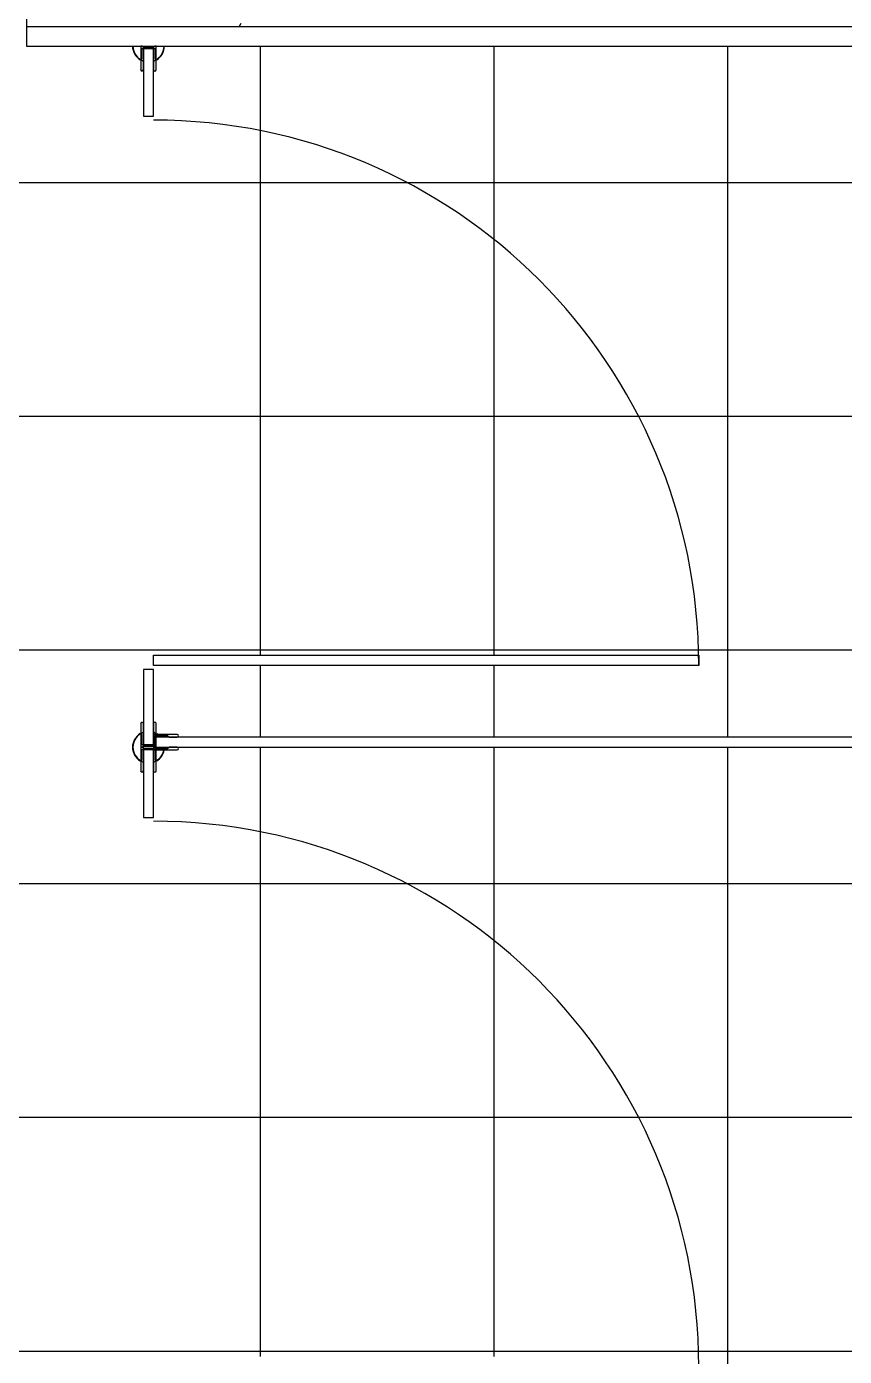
# Model space of a CAD drawing. Header units: millimetres. Extents: x -145636 to 131102, y -135903 to -7470.
# Drawn here: x 25695 to 26745, y -20030 to -18323 of the extents above; entities that cross this region are included whole.
import ezdxf

# ---------------------------------------------------------------- set-up
doc = ezdxf.new("R2010")
doc.units = ezdxf.units.MM
doc.layers.add('M_ARCHI', color=8, linetype='Continuous')

# ---------------------------------------------------------------- blocks, each defined once
blk = doc.blocks.new('RF Archi 21.10.2024')
at = {"layer": 'M_ARCHI', "color": 8}
for p, q in [((-140711, -34628.5), (-140711, -34753.5)), ((-140711, -34728.5), (-138761, -34728.5)), ((-140711, -34753.5), (-138761, -34753.5)), ((-140574.5, -34753.5), (-140574.5, -34754.3)), ((-140574.5, -34754.3), (-140574.4, -34755.1)), ((-140563, -34753.5), (-140564.5, -34753.5)), ((-140564.5, -34753.5), (-140564.5, -34783.7)), ((-140561, -34755), (-140563, -34753.5)), ((-140546, -34753.5), (-140548, -34755)), ((-140544.5, -34753.5), (-140546, -34753.5)), ((-140544.5, -34783.7), (-140544.5, -34753.5)), ((-140534.6, -34755.1), (-140534.5, -34754.3)), ((-140534.5, -34754.3), (-140534.5, -34753.5)), ((-140574.4, -34755.1), (-140574.4, -34755.9)), ((-140574.4, -34755.9), (-140574.3, -34756.7)), ((-140574.3, -34756.7), (-140574.1, -34757.4)), ((-140574.1, -34757.4), (-140573.9, -34758.2)), ((-140573.9, -34758.2), (-140573.7, -34759)), ((-140573.7, -34759), (-140573.5, -34759.8)), ((-140573.5, -34759.8), (-140573.2, -34760.5)), ((-140573.2, -34760.5), (-140572.9, -34761.3)), ((-140572.9, -34761.3), (-140572.6, -34762)), ((-140572.6, -34762), (-140572.2, -34762.7)), ((-140572.2, -34762.7), (-140571.9, -34763.4)), ((-140571.9, -34763.4), (-140571.5, -34764.1)), ((-140571.5, -34764.1), (-140571, -34764.8)), ((-140571, -34764.8), (-140570.5, -34765.4)), ((-140570.5, -34765.4), (-140570.1, -34766)), ((-140570.1, -34766), (-140569.5, -34766.7)), ((-140569.5, -34766.7), (-140569, -34767.2)), ((-140569, -34767.2), (-140568.4, -34767.8)), ((-140568.4, -34767.8), (-140567.9, -34768.4)), ((-140567.9, -34768.4), (-140567.2, -34768.9)), ((-140567.2, -34768.9), (-140566.6, -34769.4)), ((-140566.6, -34769.4), (-140566, -34769.9)), ((-140566, -34769.9), (-140565.3, -34770.3)), ((-140565.3, -34770.3), (-140564.6, -34770.7)), ((-140563.2, -34771.5), (-140562.5, -34771.8)), ((-140563, -34771.5), (-140563, -34756.5)), ((-140563, -34756.5), (-140546, -34756.5)), ((-140561, -34773.5), (-140563, -34771.5)), ((-140548, -34755), (-140561, -34755)), ((-140548, -34756.5), (-140561, -34756.5)), ((-140561, -34756.5), (-140561, -34843.5)), ((-140548, -34843.5), (-140548, -34756.5)), ((-140546, -34771.5), (-140548, -34773.5)), ((-140546.5, -34771.8), (-140545.8, -34771.5)), ((-140546, -34756.5), (-140546, -34771.5)), ((-140544.4, -34770.7), (-140543.7, -34770.3)), ((-140543.7, -34770.3), (-140543, -34769.9)), ((-140543, -34769.9), (-140542.4, -34769.4)), ((-140542.4, -34769.4), (-140541.8, -34768.9)), ((-140541.8, -34768.9), (-140541.2, -34768.4)), ((-140541.2, -34768.4), (-140540.6, -34767.8)), ((-140540.6, -34767.8), (-140540, -34767.2)), ((-140540, -34767.2), (-140539.5, -34766.7)), ((-140539.5, -34766.7), (-140539, -34766)), ((-140539, -34766), (-140538.5, -34765.4)), ((-140538.5, -34765.4), (-140538, -34764.8)), ((-140538, -34764.8), (-140537.6, -34764.1)), ((-140537.6, -34764.1), (-140537.1, -34763.4)), ((-140537.1, -34763.4), (-140536.8, -34762.7)), ((-140536.8, -34762.7), (-140536.4, -34762)), ((-140536.4, -34762), (-140536.1, -34761.3)), ((-140536.1, -34761.3), (-140535.8, -34760.5)), ((-140535.8, -34760.5), (-140535.5, -34759.8)), ((-140535.5, -34759.8), (-140535.3, -34759)), ((-140535.3, -34759), (-140535.1, -34758.2)), ((-140535.1, -34758.2), (-140534.9, -34757.4)), ((-140534.9, -34757.4), (-140534.8, -34756.7)), ((-140534.8, -34756.7), (-140534.6, -34755.9)), ((-140534.6, -34755.9), (-140534.6, -34755.1)), ((-140562.5, -34771.8), (-140561.8, -34772.1)), ((-140561.8, -34772.1), (-140561, -34772.4)), ((-140561, -34783.7), (-140561, -34773.5)), ((-140548, -34772.4), (-140547.3, -34772.1)), ((-140548, -34773.5), (-140548, -34783.7)), ((-140547.3, -34772.1), (-140546.5, -34771.8)), ((-140561, -34843.5), (-140548, -34843.5)), ((-140548, -35535.5), (-139848, -35535.5)), ((-140548, -35548.5), (-140548, -35535.5)), ((-139848, -35535.5), (-139848, -35548.5)), ((-140548, -35553.5), (-140561, -35553.5)), ((-140561, -35553.5), (-140561, -35650.5)), ((-139848, -35548.5), (-140548, -35548.5)), ((-140548, -35650.5), (-140548, -35553.5)), ((-140564.5, -35623.2), (-140564.5, -35653.5)), ((-140561, -35633.5), (-140561, -35623.2)), ((-140548, -35623.2), (-140548, -35633.5)), ((-140544.5, -35653.5), (-140544.5, -35623.2)), ((-140570.5, -35641.5), (-140571, -35642.2)), ((-140570.5, -35641.5), (-140571, -35642.2)), ((-140570.1, -35640.9), (-140570.5, -35641.5)), ((-140570.1, -35640.9), (-140570.5, -35641.5)), ((-140569.5, -35640.3), (-140570.1, -35640.9)), ((-140569.5, -35640.3), (-140570.1, -35640.9)), ((-140569, -35639.7), (-140569.5, -35640.3)), ((-140569, -35639.7), (-140569.5, -35640.3)), ((-140568.4, -35639.1), (-140569, -35639.7)), ((-140568.4, -35639.1), (-140569, -35639.7)), ((-140567.9, -35638.6), (-140568.4, -35639.1)), ((-140567.9, -35638.6), (-140568.4, -35639.1)), ((-140567.3, -35638.1), (-140567.9, -35638.6)), ((-140567.3, -35638.1), (-140567.9, -35638.6)), ((-140566.6, -35637.6), (-140567.3, -35638.1)), ((-140566.6, -35637.6), (-140567.3, -35638.1)), ((-140566, -35637.1), (-140566.6, -35637.6)), ((-140566, -35637.1), (-140566.6, -35637.6)), ((-140565.3, -35636.6), (-140566, -35637.1)), ((-140565.3, -35636.6), (-140566, -35637.1)), ((-140564.6, -35636.2), (-140565.3, -35636.6)), ((-140564.6, -35636.2), (-140565.3, -35636.6)), ((-140562.5, -35635.1), (-140563.2, -35635.5)), ((-140562.5, -35635.1), (-140563.2, -35635.5)), ((-140563, -35635.5), (-140561, -35633.5)), ((-140563, -35650.5), (-140563, -35635.5)), ((-140561.8, -35634.8), (-140562.5, -35635.1)), ((-140561.8, -35634.8), (-140562.5, -35635.1)), ((-140561, -35634.6), (-140561.8, -35634.8)), ((-140561, -35634.6), (-140561.8, -35634.8)), ((-140548, -35633.5), (-140546, -35635.5)), ((-140547.3, -35634.8), (-140548, -35634.6)), ((-140547.3, -35634.8), (-140548, -35634.6)), ((-140517.8, -35637), (-140548, -35637)), ((-140548, -35637), (-140548, -35638.5)), ((-140548, -35638.5), (-140546.5, -35640.5)), ((-140546.5, -35635.1), (-140547.3, -35634.8)), ((-140546.5, -35635.1), (-140547.3, -35634.8)), ((-140545.8, -35635.5), (-140546.5, -35635.1)), ((-140545.8, -35635.5), (-140546.5, -35635.1)), ((-140546.5, -35640.5), (-140546.5, -35653.5)), ((-140546, -35635.5), (-140546, -35650.5)), ((-140545, -35655.5), (-140545, -35638.5)), ((-140545, -35638.5), (-140530, -35638.5)), ((-138764, -35640.5), (-140545, -35640.5)), ((-140545, -35640.5), (-140545, -35653.5)), ((-140543.7, -35636.6), (-140544.4, -35636.2)), ((-140543.7, -35636.6), (-140544.4, -35636.2)), ((-140543, -35637.1), (-140543.7, -35636.6)), ((-140543, -35637.1), (-140543.7, -35636.6)), ((-140541.2, -35638.6), (-140541.8, -35638.1)), ((-140541.2, -35638.6), (-140541.8, -35638.1)), ((-140540.6, -35639.1), (-140541.2, -35638.6)), ((-140540.6, -35639.1), (-140541.2, -35638.6)), ((-140540, -35639.7), (-140540.6, -35639.1)), ((-140540, -35639.7), (-140540.6, -35639.1)), ((-140539.5, -35640.3), (-140540, -35639.7)), ((-140539.5, -35640.3), (-140540, -35639.7)), ((-140530, -35638.5), (-140528, -35640.5)), ((-140528, -35640.5), (-140517.8, -35640.5)), ((-140574.4, -35651.9), (-140574.5, -35652.7)), ((-140574.4, -35651.9), (-140574.5, -35652.7)), ((-140574.5, -35652.7), (-140574.5, -35653.5)), ((-140574.5, -35652.7), (-140574.5, -35653.5)), ((-140574.5, -35653.5), (-140574.5, -35654.3)), ((-140574.5, -35653.5), (-140574.5, -35654.3)), ((-140574.5, -35654.3), (-140574.4, -35655.1)), ((-140574.5, -35654.3), (-140574.4, -35655.1)), ((-140574.3, -35650.3), (-140574.4, -35651.1)), ((-140574.3, -35650.3), (-140574.4, -35651.1)), ((-140574.4, -35651.1), (-140574.4, -35651.9)), ((-140574.4, -35651.1), (-140574.4, -35651.9)), ((-140574.4, -35655.1), (-140574.4, -35655.9)), ((-140574.4, -35655.1), (-140574.4, -35655.9)), ((-140574.4, -35655.9), (-140574.3, -35656.7)), ((-140574.4, -35655.9), (-140574.3, -35656.7)), ((-140574.1, -35649.5), (-140574.3, -35650.3)), ((-140574.1, -35649.5), (-140574.3, -35650.3)), ((-140574.3, -35656.7), (-140574.1, -35657.4)), ((-140574.3, -35656.7), (-140574.1, -35657.4)), ((-140573.9, -35648.7), (-140574.1, -35649.5)), ((-140573.9, -35648.7), (-140574.1, -35649.5)), ((-140574.1, -35657.4), (-140573.9, -35658.2)), ((-140574.1, -35657.4), (-140573.9, -35658.2)), ((-140573.7, -35647.9), (-140573.9, -35648.7)), ((-140573.7, -35647.9), (-140573.9, -35648.7)), ((-140573.9, -35658.2), (-140573.7, -35659)), ((-140573.9, -35658.2), (-140573.7, -35659)), ((-140573.5, -35647.2), (-140573.7, -35647.9)), ((-140573.5, -35647.2), (-140573.7, -35647.9)), ((-140573.7, -35659), (-140573.5, -35659.8)), ((-140573.7, -35659), (-140573.5, -35659.8)), ((-140573.2, -35646.4), (-140573.5, -35647.2)), ((-140573.2, -35646.4), (-140573.5, -35647.2)), ((-140572.9, -35645.7), (-140573.2, -35646.4)), ((-140572.9, -35645.7), (-140573.2, -35646.4)), ((-140572.6, -35645), (-140572.9, -35645.7)), ((-140572.6, -35645), (-140572.9, -35645.7)), ((-140572.2, -35644.2), (-140572.6, -35645)), ((-140572.2, -35644.2), (-140572.6, -35645)), ((-140571.9, -35643.5), (-140572.2, -35644.2)), ((-140571.9, -35643.5), (-140572.2, -35644.2)), ((-140571.5, -35642.9), (-140571.9, -35643.5)), ((-140571.5, -35642.9), (-140571.9, -35643.5)), ((-140571, -35642.2), (-140571.5, -35642.9)), ((-140571, -35642.2), (-140571.5, -35642.9)), ((-140563, -35653.5), (-140564.5, -35653.5)), ((-140564.5, -35653.5), (-140564.5, -35683.7)), ((-140564.5, -35653.5), (-140563, -35653.5)), ((-140546, -35650.5), (-140563, -35650.5)), ((-140563, -35653.5), (-140561, -35652)), ((-140561, -35655), (-140563, -35653.5)), ((-140563, -35671.5), (-140563, -35656.5)), ((-140563, -35656.5), (-140546, -35656.5)), ((-140561, -35650.5), (-140548, -35650.5)), ((-140561, -35652), (-140548, -35652)), ((-140548, -35655), (-140561, -35655)), ((-140548, -35656.5), (-140561, -35656.5)), ((-140561, -35656.5), (-140561, -35743.5)), ((-140548, -35652), (-140546, -35653.5)), ((-140546.5, -35653.5), (-140548, -35655.5)), ((-140546, -35653.5), (-140548, -35655)), ((-140548, -35655.5), (-140548, -35657)), ((-140548, -35743.5), (-140548, -35656.5)), ((-140548, -35657), (-140517.8, -35657)), ((-140544.5, -35653.5), (-140546, -35653.5)), ((-140546, -35653.5), (-140544.5, -35653.5)), ((-140546, -35656.5), (-140546, -35671.5)), ((-140545, -35653.5), (-138764, -35653.5)), ((-140530, -35655.5), (-140545, -35655.5)), ((-140544.5, -35683.7), (-140544.5, -35653.5)), ((-140535.5, -35659.8), (-140535.3, -35659)), ((-140535.5, -35659.8), (-140535.3, -35659)), ((-140535.3, -35659), (-140535.1, -35658.2)), ((-140535.3, -35659), (-140535.1, -35658.2)), ((-140535.1, -35658.2), (-140534.9, -35657.4)), ((-140535.1, -35658.2), (-140534.9, -35657.4)), ((-140534.9, -35657.4), (-140534.8, -35656.7)), ((-140534.9, -35657.4), (-140534.8, -35656.7)), ((-140534.6, -35655.1), (-140534.5, -35654.3)), ((-140534.6, -35655.1), (-140534.5, -35654.3)), ((-140534.5, -35654.3), (-140534.5, -35653.5)), ((-140534.5, -35654.3), (-140534.5, -35653.5)), ((-140528, -35653.5), (-140530, -35655.5)), ((-140517.8, -35653.5), (-140528, -35653.5)), ((-140573.5, -35659.8), (-140573.2, -35660.5)), ((-140573.5, -35659.8), (-140573.2, -35660.5)), ((-140573.2, -35660.5), (-140572.9, -35661.3)), ((-140573.2, -35660.5), (-140572.9, -35661.3)), ((-140572.9, -35661.3), (-140572.6, -35662)), ((-140572.9, -35661.3), (-140572.6, -35662)), ((-140572.6, -35662), (-140572.2, -35662.7)), ((-140572.6, -35662), (-140572.2, -35662.7)), ((-140572.2, -35662.7), (-140571.9, -35663.4)), ((-140572.2, -35662.7), (-140571.9, -35663.4)), ((-140571.9, -35663.4), (-140571.5, -35664.1)), ((-140571.9, -35663.4), (-140571.5, -35664.1)), ((-140571.5, -35664.1), (-140571, -35664.8)), ((-140571.5, -35664.1), (-140571, -35664.8)), ((-140571, -35664.8), (-140570.5, -35665.4)), ((-140571, -35664.8), (-140570.5, -35665.4)), ((-140570.5, -35665.4), (-140570.1, -35666)), ((-140570.5, -35665.4), (-140570.1, -35666)), ((-140570.1, -35666), (-140569.5, -35666.7)), ((-140570.1, -35666), (-140569.5, -35666.7)), ((-140569.5, -35666.7), (-140569, -35667.2)), ((-140569.5, -35666.7), (-140569, -35667.2)), ((-140569, -35667.2), (-140568.4, -35667.8)), ((-140569, -35667.2), (-140568.4, -35667.8)), ((-140568.4, -35667.8), (-140567.9, -35668.4)), ((-140568.4, -35667.8), (-140567.9, -35668.4)), ((-140567.9, -35668.4), (-140567.2, -35668.9)), ((-140567.9, -35668.4), (-140567.2, -35668.9)), ((-140567.2, -35668.9), (-140566.6, -35669.4)), ((-140567.2, -35668.9), (-140566.6, -35669.4)), ((-140566.6, -35669.4), (-140566, -35669.9)), ((-140566.6, -35669.4), (-140566, -35669.9)), ((-140566, -35669.9), (-140565.3, -35670.3)), ((-140566, -35669.9), (-140565.3, -35670.3)), ((-140565.3, -35670.3), (-140564.6, -35670.7)), ((-140565.3, -35670.3), (-140564.6, -35670.7)), ((-140563.2, -35671.5), (-140562.5, -35671.8)), ((-140563.2, -35671.5), (-140562.5, -35671.8)), ((-140561, -35673.5), (-140563, -35671.5)), ((-140562.5, -35671.8), (-140561.8, -35672.1)), ((-140562.5, -35671.8), (-140561.8, -35672.1)), ((-140561.8, -35672.1), (-140561, -35672.4)), ((-140561.8, -35672.1), (-140561, -35672.4)), ((-140561, -35683.7), (-140561, -35673.5)), ((-140546, -35671.5), (-140548, -35673.5)), ((-140548, -35672.4), (-140547.3, -35672.1)), ((-140548, -35672.4), (-140547.3, -35672.1)), ((-140548, -35673.5), (-140548, -35683.7)), ((-140547.3, -35672.1), (-140546.5, -35671.8)), ((-140547.3, -35672.1), (-140546.5, -35671.8)), ((-140546.5, -35671.8), (-140545.8, -35671.5)), ((-140546.5, -35671.8), (-140545.8, -35671.5)), ((-140544.4, -35670.7), (-140543.7, -35670.3)), ((-140544.4, -35670.7), (-140543.7, -35670.3)), ((-140543.7, -35670.3), (-140543, -35669.9)), ((-140543.7, -35670.3), (-140543, -35669.9)), ((-140543, -35669.9), (-140542.4, -35669.4)), ((-140543, -35669.9), (-140542.4, -35669.4)), ((-140542.4, -35669.4), (-140541.8, -35668.9)), ((-140542.4, -35669.4), (-140541.8, -35668.9)), ((-140541.8, -35668.9), (-140541.2, -35668.4)), ((-140541.8, -35668.9), (-140541.2, -35668.4)), ((-140541.2, -35668.4), (-140540.6, -35667.8)), ((-140541.2, -35668.4), (-140540.6, -35667.8)), ((-140540.6, -35667.8), (-140540, -35667.2)), ((-140540.6, -35667.8), (-140540, -35667.2)), ((-140540, -35667.2), (-140539.5, -35666.7)), ((-140540, -35667.2), (-140539.5, -35666.7)), ((-140539.5, -35666.7), (-140539, -35666)), ((-140539.5, -35666.7), (-140539, -35666)), ((-140539, -35666), (-140538.5, -35665.4)), ((-140539, -35666), (-140538.5, -35665.4)), ((-140538.5, -35665.4), (-140538, -35664.8)), ((-140538.5, -35665.4), (-140538, -35664.8)), ((-140538, -35664.8), (-140537.6, -35664.1)), ((-140538, -35664.8), (-140537.6, -35664.1)), ((-140537.6, -35664.1), (-140537.1, -35663.4)), ((-140537.6, -35664.1), (-140537.1, -35663.4)), ((-140537.1, -35663.4), (-140536.8, -35662.7)), ((-140537.1, -35663.4), (-140536.8, -35662.7)), ((-140536.8, -35662.7), (-140536.4, -35662)), ((-140536.8, -35662.7), (-140536.4, -35662)), ((-140536.4, -35662), (-140536.1, -35661.3)), ((-140536.4, -35662), (-140536.1, -35661.3)), ((-140536.1, -35661.3), (-140535.8, -35660.5)), ((-140536.1, -35661.3), (-140535.8, -35660.5)), ((-140535.8, -35660.5), (-140535.5, -35659.8)), ((-140535.8, -35660.5), (-140535.5, -35659.8)), ((-140561, -35743.5), (-140548, -35743.5))]:
    blk.add_line(p, q, dxfattribs=at)
at = {"layer": 'M_ARCHI', "color": 8, "linetype": 'Continuous'}
for p, q in [((-140435.9, -34724.6), (-140438.2, -34728.5)), ((-140411, -34753.5), (-140411, -35535.5)), ((-140111, -34753.5), (-140111, -35535.5)), ((-139811, -34753.5), (-139811, -35640.5)), ((-142311, -34928.5), (-138761, -34928.5)), ((-142311, -35228.5), (-138761, -35228.5)), ((-142311, -35528.5), (-138761, -35528.5)), ((-140411, -35548.5), (-140411, -35640.5)), ((-140111, -35548.5), (-140111, -35640.5)), ((-140411, -35653.5), (-140411, -36435.5)), ((-140111, -35653.5), (-140111, -36435.5)), ((-139811, -35653.5), (-139811, -36540.5)), ((-142311, -35828.5), (-138761, -35828.5)), ((-142311, -36128.5), (-138761, -36128.5)), ((-142311, -36428.5), (-138761, -36428.5))]:
    blk.add_line(p, q, dxfattribs=at)
at = {"layer": 'M_ARCHI', "color": 8}
for centre, radius, start, end in [((-140554.5, -34753.5), 20.5, 180, 238.9563), ((-140554.5, -34753.5), 20, 180, 239.2167), ((-140554.5, -34753.5), 20, 180, 238.1802), ((-140554.5, -34753.5), 20, 301.7857, 0), ((-140554.5, -34753.5), 20, 301.8198, 0), ((-140554.5, -34753.5), 20.5, 301.0437, 0), ((-140562.8, -34783.7), 1.75, 180, 270), ((-140562.8, -34783.7), 1.75, 270, 0), ((-140546.3, -34783.7), 1.75, 180, 270), ((-140546.3, -34783.7), 1.75, 270, 0), ((-140548, -35548.5), 700, 0, 90), ((-140562.8, -35623.2), 1.75, 90, 180), ((-140562.8, -35623.2), 1.75, 0, 90), ((-140546.3, -35623.2), 1.75, 90, 180), ((-140546.3, -35623.2), 1.75, 0, 90), ((-140554.5, -35653.5), 20.5, 121.0437, 180), ((-140554.5, -35653.5), 20.5, 121.0437, 180), ((-140554.5, -35653.5), 20, 121.7857, 180), ((-140554.5, -35653.5), 20, 121.8198, 180), ((-140554.5, -35653.5), 20, 121.7857, 180), ((-140554.5, -35653.5), 20, 121.8198, 180), ((-140554.5, -35653.5), 20, 45, 58.1802), ((-140554.5, -35653.5), 20, 45, 58.1802), ((-140554.5, -35653.5), 20.5, 45, 57.5534), ((-140554.5, -35653.5), 20.5, 45, 57.5534), ((-140517.8, -35638.7), 1.75, 0, 90), ((-140517.8, -35638.7), 1.75, 270, 0), ((-140554.5, -35653.5), 20.5, 180, 238.9563), ((-140554.5, -35653.5), 20.5, 180, 238.9563), ((-140554.5, -35653.5), 20, 180, 239.2167), ((-140554.5, -35653.5), 20, 180, 238.1802), ((-140554.5, -35653.5), 20, 180, 239.2167), ((-140554.5, -35653.5), 20, 180, 238.1802), ((-140554.5, -35653.5), 20, 301.7857, 349.4055), ((-140554.5, -35653.5), 20, 301.7857, 349.4055), ((-140554.5, -35653.5), 20, 301.8198, 348.8631), ((-140554.5, -35653.5), 20, 301.8198, 348.8631), ((-140554.5, -35653.5), 20.5, 301.0437, 349.1347), ((-140554.5, -35653.5), 20.5, 301.0437, 349.1347), ((-140517.8, -35655.2), 1.75, 0, 90), ((-140517.8, -35655.2), 1.75, 270, 0), ((-140562.8, -35683.7), 1.75, 180, 270), ((-140562.8, -35683.7), 1.75, 270, 0), ((-140546.3, -35683.7), 1.75, 180, 270), ((-140546.3, -35683.7), 1.75, 270, 0), ((-140548, -36448.5), 700, 0, 90)]:
    blk.add_arc(centre, radius, start, end, dxfattribs=at)
for points in [[(-140561, -34769.9), (-140561, -34769), (-140561, -34767), (-140561, -34763.1), (-140561, -34758.3), (-140561, -34755.1), (-140561, -34753.5)], [(-140548, -34753.5), (-140548, -34755.1), (-140548, -34758.3), (-140548, -34763.1), (-140548, -34767), (-140548, -34769), (-140548, -34769.9)], [(-140561, -35653.5), (-140561, -35651.8), (-140561, -35648.6), (-140561, -35643.9), (-140561, -35639.9), (-140561, -35637.9), (-140561, -35637.1)], [(-140561, -35653.5), (-140561, -35651.8), (-140561, -35648.6), (-140561, -35643.9), (-140561, -35639.9), (-140561, -35637.9), (-140561, -35637.1)], [(-140548, -35637.1), (-140548, -35637.9), (-140548, -35639.9), (-140548, -35643.9), (-140548, -35648.6), (-140548, -35651.8), (-140548, -35653.5)], [(-140548, -35637.1), (-140548, -35637.9), (-140548, -35639.9), (-140548, -35643.9), (-140548, -35648.6), (-140548, -35651.8), (-140548, -35653.5)], [(-140561, -35669.9), (-140561, -35669), (-140561, -35667), (-140561, -35663.1), (-140561, -35658.3), (-140561, -35655.1), (-140561, -35653.5)], [(-140561, -35669.9), (-140561, -35669), (-140561, -35667), (-140561, -35663.1), (-140561, -35658.3), (-140561, -35655.1), (-140561, -35653.5)], [(-140548, -35653.5), (-140548, -35655.1), (-140548, -35658.3), (-140548, -35663.1), (-140548, -35667), (-140548, -35669), (-140548, -35669.9)], [(-140548, -35653.5), (-140548, -35655.1), (-140548, -35658.3), (-140548, -35663.1), (-140548, -35667), (-140548, -35669), (-140548, -35669.9)]]:
    blk.add_open_spline(points, degree=3, dxfattribs=at)

msp = doc.modelspace()

# ---------------------------------------------------------------- block references
at = {"layer": 'M_ARCHI', "color": 8, "linetype": 'Continuous'}
msp.add_blockref('RF Archi 21.10.2024', (166405.7, 16405.4), dxfattribs=at)

doc.saveas('drawing.dxf')
